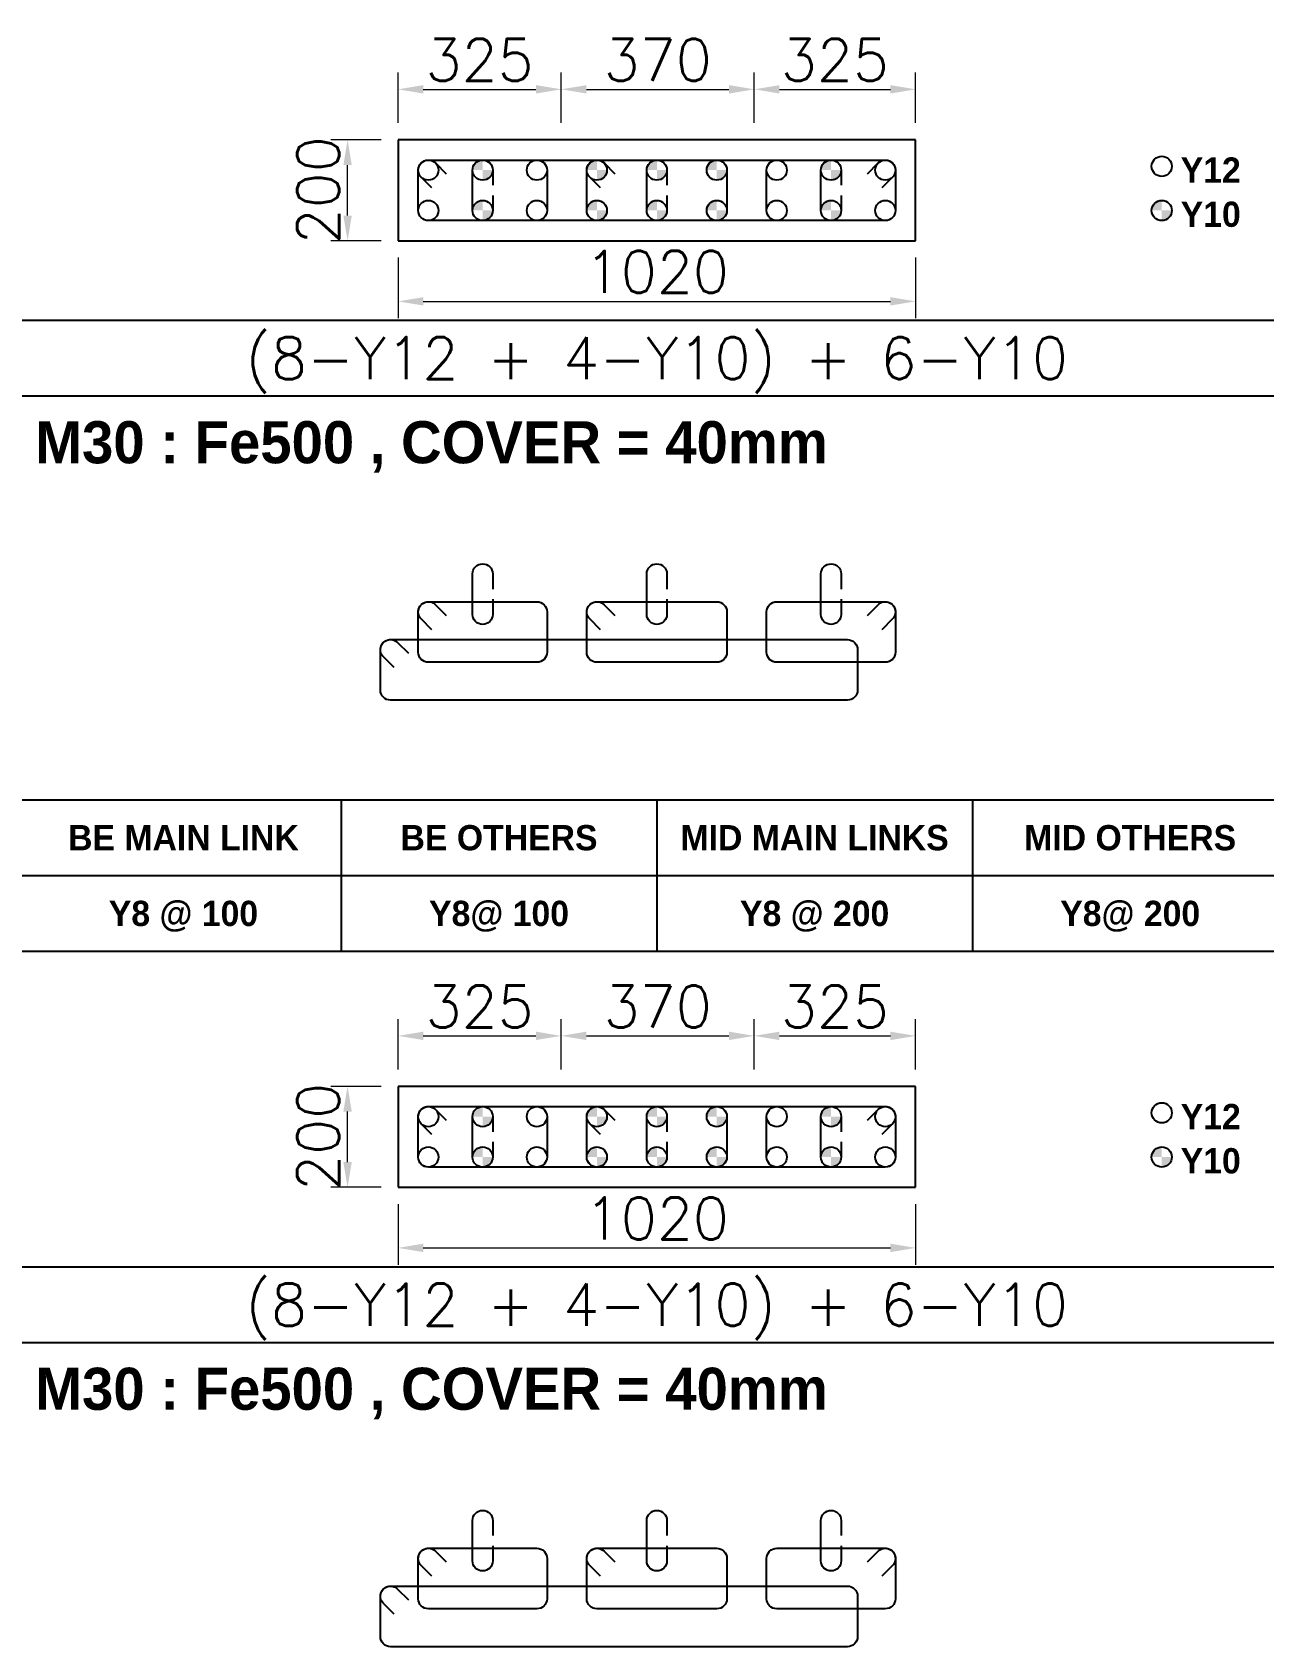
# Model space of a CAD drawing. Header units: millimetres. Extents: x -28707963 to -28231469, y 696001 to 896471.
# Drawn here: x -28267997 to -28260680, y 816613 to 826207 of the extents above; entities that cross this region are included whole.
import ezdxf
from ezdxf.enums import TextEntityAlignment as Align

# ---------------------------------------------------------------- set-up
doc = ezdxf.new("R2010")
doc.units = ezdxf.units.MM
doc.header["$MEASUREMENT"] = 0
doc.header["$PDMODE"] = 34
doc.header["$PDSIZE"] = -8
doc.layers.get('0').update_dxf_attribs({"lineweight": 5})
for name, color, linetype in [('09 COL TEXT-SCH', 2, 'Continuous'), ('14 REINF', 6, 'Continuous'), ('22 TABLE FRAME', 5, 'Continuous'), ('23 STIRRUPS', 5, 'Continuous'), ('TEXT', 4, 'Continuous')]:
    doc.layers.add(name, color=color, linetype=linetype)
doc.layers.add('19 COLUMN', color=1, linetype='Continuous', lineweight=25)
doc.styles.add('adani bold', font='')
doc.styles.add('ROMANS', font='simplex.shx')
doc.styles.get('adani bold').set_extended_font_data('Adani Bold', bold=True)
doc.dimstyles.new('D 50', dxfattribs={"dimscale": 100, "dimtxt": 3, "dimasz": 1.5, "dimexe": 1, "dimexo": 1, "dimgap": 0.5, "dimtad": 1, "dimdec": 0, "dimdsep": 46, "dimtxsty": 'ROMANS', "dimcen": 2.5, "dimclrd": 5, "dimclre": 5, "dimclrt": 4, "dimadec": 0, "dimazin": 0, "dimtfac": 1, "dimtdec": 0, "dimtmove": 0, "dimatfit": 3, "dimfxl": 1, "dimlwd": 0, "dimlwe": 0, "dimarcsym": 0})

# ---------------------------------------------------------------- blocks, each defined once
blk = doc.blocks.new('*D161')
at = {"color": 5, "lineweight": 0, "transparency": 16777216}
for p, q in [((-28265923.6, 819943.4), (-28266223.6, 819943.4)), ((-28266123.6, 819493.4), (-28266123.6, 819793.4)), ((-28265923.6, 819343.4), (-28266223.6, 819343.4))]:
    blk.add_line(p, q, dxfattribs=at)
at = {"color": 5, "transparency": 16777216}
for points in [[(-28266098.6, 819793.4), (-28266148.6, 819793.4), (-28266123.6, 819943.4)], [(-28266148.6, 819493.4), (-28266098.6, 819493.4), (-28266123.6, 819343.4)]]:
    blk.add_solid(points, dxfattribs=at)
at = {"layer": 'Defpoints', "color": 0, "transparency": 16777216}
for p in [(-28266123.6, 819943.4), (-28265823.6, 819943.4), (-28265823.6, 819343.4)]:
    blk.add_point(p, dxfattribs=at)
at = {"color": 4, "transparency": 16777216, "insert": (-28266298.6, 819643.4), "char_height": 250, "attachment_point": 5, "rotation": 90, "style": 'ROMANS'}
blk.add_mtext('200', dxfattribs=at)
blk = doc.blocks.new('*D162')
at = {"color": 5, "lineweight": 0, "transparency": 16777216}
for p, q in [((-28265923.6, 825568.4), (-28266223.6, 825568.4)), ((-28266123.6, 825118.4), (-28266123.6, 825418.4)), ((-28265923.6, 824968.4), (-28266223.6, 824968.4))]:
    blk.add_line(p, q, dxfattribs=at)
at = {"color": 5, "transparency": 16777216}
for points in [[(-28266098.6, 825418.4), (-28266148.6, 825418.4), (-28266123.6, 825568.4)], [(-28266148.6, 825118.4), (-28266098.6, 825118.4), (-28266123.6, 824968.4)]]:
    blk.add_solid(points, dxfattribs=at)
at = {"layer": 'Defpoints', "color": 0, "transparency": 16777216}
for p in [(-28266123.6, 825568.4), (-28265823.6, 825568.4), (-28265823.6, 824968.4)]:
    blk.add_point(p, dxfattribs=at)
at = {"color": 4, "transparency": 16777216, "insert": (-28266298.6, 825268.4), "char_height": 250, "attachment_point": 5, "rotation": 90, "style": 'ROMANS'}
blk.add_mtext('200', dxfattribs=at)
blk = doc.blocks.new('*D662')
at = {"color": 5, "lineweight": 0, "transparency": 16777216}
for p, q in [((-28265823.6, 819243.4), (-28265823.6, 818883.4)), ((-28262748.6, 819243.4), (-28262748.6, 818883.4)), ((-28265673.6, 818983.4), (-28262898.6, 818983.4))]:
    blk.add_line(p, q, dxfattribs=at)
at = {"color": 5, "transparency": 16777216}
for points in [[(-28265673.6, 819008.4), (-28265673.6, 818958.4), (-28265823.6, 818983.4)], [(-28262898.6, 818958.4), (-28262898.6, 819008.4), (-28262748.6, 818983.4)]]:
    blk.add_solid(points, dxfattribs=at)
at = {"layer": 'Defpoints', "color": 0, "transparency": 16777216}
for p in [(-28265823.6, 819343.4), (-28262748.6, 819343.4), (-28262748.6, 818983.4)]:
    blk.add_point(p, dxfattribs=at)
at = {"color": 4, "transparency": 16777216, "insert": (-28264286.1, 819158.4), "char_height": 250, "attachment_point": 5, "style": 'ROMANS'}
blk.add_mtext('1020', dxfattribs=at)
blk = doc.blocks.new('*D663')
at = {"color": 5, "lineweight": 0, "transparency": 16777216}
for p, q in [((-28265823.6, 820043.4), (-28265823.6, 820343.4)), ((-28264854.2, 820043.4), (-28264854.2, 820343.4)), ((-28265673.6, 820243.4), (-28265004.2, 820243.4))]:
    blk.add_line(p, q, dxfattribs=at)
at = {"color": 5, "transparency": 16777216}
for points in [[(-28265673.6, 820268.4), (-28265673.6, 820218.4), (-28265823.6, 820243.4)], [(-28265004.2, 820218.4), (-28265004.2, 820268.4), (-28264854.2, 820243.4)]]:
    blk.add_solid(points, dxfattribs=at)
at = {"layer": 'Defpoints', "color": 0, "transparency": 16777216}
for p in [(-28264854.2, 820243.4), (-28265823.6, 819943.4), (-28264854.2, 819943.4)]:
    blk.add_point(p, dxfattribs=at)
at = {"color": 4, "transparency": 16777216, "insert": (-28265338.9, 820418.4), "char_height": 250, "attachment_point": 5, "style": 'ROMANS'}
blk.add_mtext('325', dxfattribs=at)
blk = doc.blocks.new('*D664')
at = {"color": 5, "lineweight": 0, "transparency": 16777216}
for p, q in [((-28264854.2, 820043.4), (-28264854.2, 820343.4)), ((-28263707.7, 820043.4), (-28263707.7, 820343.4)), ((-28264704.2, 820243.4), (-28263857.7, 820243.4))]:
    blk.add_line(p, q, dxfattribs=at)
at = {"color": 5, "transparency": 16777216}
for points in [[(-28264704.2, 820268.4), (-28264704.2, 820218.4), (-28264854.2, 820243.4)], [(-28263857.7, 820218.4), (-28263857.7, 820268.4), (-28263707.7, 820243.4)]]:
    blk.add_solid(points, dxfattribs=at)
at = {"layer": 'Defpoints', "color": 0, "transparency": 16777216}
for p in [(-28263707.7, 820243.4), (-28264854.2, 819943.4), (-28263707.7, 819943.4)]:
    blk.add_point(p, dxfattribs=at)
at = {"color": 4, "transparency": 16777216, "insert": (-28264280.9, 820418.4), "char_height": 250, "attachment_point": 5, "style": 'ROMANS'}
blk.add_mtext('370', dxfattribs=at)
blk = doc.blocks.new('*D665')
at = {"color": 5, "lineweight": 0, "transparency": 16777216}
for p, q in [((-28263707.7, 820043.4), (-28263707.7, 820343.4)), ((-28262748.6, 820043.4), (-28262748.6, 820343.4)), ((-28263557.7, 820243.4), (-28262898.6, 820243.4))]:
    blk.add_line(p, q, dxfattribs=at)
at = {"color": 5, "transparency": 16777216}
for points in [[(-28263557.7, 820268.4), (-28263557.7, 820218.4), (-28263707.7, 820243.4)], [(-28262898.6, 820218.4), (-28262898.6, 820268.4), (-28262748.6, 820243.4)]]:
    blk.add_solid(points, dxfattribs=at)
at = {"layer": 'Defpoints', "color": 0, "transparency": 16777216}
for p in [(-28262748.6, 820243.4), (-28263707.7, 819943.4), (-28262748.6, 819943.4)]:
    blk.add_point(p, dxfattribs=at)
at = {"color": 4, "transparency": 16777216, "insert": (-28263228.2, 820418.4), "char_height": 250, "attachment_point": 5, "style": 'ROMANS'}
blk.add_mtext('325', dxfattribs=at)
blk = doc.blocks.new('*D666')
at = {"color": 5, "lineweight": 0, "transparency": 16777216}
for p, q in [((-28265823.6, 824868.4), (-28265823.6, 824508.4)), ((-28262748.6, 824868.4), (-28262748.6, 824508.4)), ((-28265673.6, 824608.4), (-28262898.6, 824608.4))]:
    blk.add_line(p, q, dxfattribs=at)
at = {"color": 5, "transparency": 16777216}
for points in [[(-28265673.6, 824633.4), (-28265673.6, 824583.4), (-28265823.6, 824608.4)], [(-28262898.6, 824583.4), (-28262898.6, 824633.4), (-28262748.6, 824608.4)]]:
    blk.add_solid(points, dxfattribs=at)
at = {"layer": 'Defpoints', "color": 0, "transparency": 16777216}
for p in [(-28265823.6, 824968.4), (-28262748.6, 824968.4), (-28262748.6, 824608.4)]:
    blk.add_point(p, dxfattribs=at)
at = {"color": 4, "transparency": 16777216, "insert": (-28264286.1, 824783.4), "char_height": 250, "attachment_point": 5, "style": 'ROMANS'}
blk.add_mtext('1020', dxfattribs=at)
blk = doc.blocks.new('*D667')
at = {"color": 5, "lineweight": 0, "transparency": 16777216}
for p, q in [((-28265823.6, 825668.4), (-28265823.6, 825968.4)), ((-28264854.2, 825668.4), (-28264854.2, 825968.4)), ((-28265673.6, 825868.4), (-28265004.2, 825868.4))]:
    blk.add_line(p, q, dxfattribs=at)
at = {"color": 5, "transparency": 16777216}
for points in [[(-28265673.6, 825893.4), (-28265673.6, 825843.4), (-28265823.6, 825868.4)], [(-28265004.2, 825843.4), (-28265004.2, 825893.4), (-28264854.2, 825868.4)]]:
    blk.add_solid(points, dxfattribs=at)
at = {"layer": 'Defpoints', "color": 0, "transparency": 16777216}
for p in [(-28264854.2, 825868.4), (-28265823.6, 825568.4), (-28264854.2, 825568.4)]:
    blk.add_point(p, dxfattribs=at)
at = {"color": 4, "transparency": 16777216, "insert": (-28265338.9, 826043.4), "char_height": 250, "attachment_point": 5, "style": 'ROMANS'}
blk.add_mtext('325', dxfattribs=at)
blk = doc.blocks.new('*D668')
at = {"color": 5, "lineweight": 0, "transparency": 16777216}
for p, q in [((-28264854.2, 825668.4), (-28264854.2, 825968.4)), ((-28263707.7, 825668.4), (-28263707.7, 825968.4)), ((-28264704.2, 825868.4), (-28263857.7, 825868.4))]:
    blk.add_line(p, q, dxfattribs=at)
at = {"color": 5, "transparency": 16777216}
for points in [[(-28264704.2, 825893.4), (-28264704.2, 825843.4), (-28264854.2, 825868.4)], [(-28263857.7, 825843.4), (-28263857.7, 825893.4), (-28263707.7, 825868.4)]]:
    blk.add_solid(points, dxfattribs=at)
at = {"layer": 'Defpoints', "color": 0, "transparency": 16777216}
for p in [(-28263707.7, 825868.4), (-28264854.2, 825568.4), (-28263707.7, 825568.4)]:
    blk.add_point(p, dxfattribs=at)
at = {"color": 4, "transparency": 16777216, "insert": (-28264280.9, 826043.4), "char_height": 250, "attachment_point": 5, "style": 'ROMANS'}
blk.add_mtext('370', dxfattribs=at)
blk = doc.blocks.new('*D669')
at = {"color": 5, "lineweight": 0, "transparency": 16777216}
for p, q in [((-28263707.7, 825668.4), (-28263707.7, 825968.4)), ((-28262748.6, 825668.4), (-28262748.6, 825968.4)), ((-28263557.7, 825868.4), (-28262898.6, 825868.4))]:
    blk.add_line(p, q, dxfattribs=at)
at = {"color": 5, "transparency": 16777216}
for points in [[(-28263557.7, 825893.4), (-28263557.7, 825843.4), (-28263707.7, 825868.4)], [(-28262898.6, 825843.4), (-28262898.6, 825893.4), (-28262748.6, 825868.4)]]:
    blk.add_solid(points, dxfattribs=at)
at = {"layer": 'Defpoints', "color": 0, "transparency": 16777216}
for p in [(-28262748.6, 825868.4), (-28263707.7, 825568.4), (-28262748.6, 825568.4)]:
    blk.add_point(p, dxfattribs=at)
at = {"color": 4, "transparency": 16777216, "insert": (-28263228.2, 826043.4), "char_height": 250, "attachment_point": 5, "style": 'ROMANS'}
blk.add_mtext('325', dxfattribs=at)

msp = doc.modelspace()

# ---------------------------------------------------------------- hatches: boundary and pattern name
at = {"layer": '14 REINF'}
h = msp.add_hatch(color=6, dxfattribs=at)
edge = h.paths.add_edge_path(flags=0)
edge.add_line((-28265381.1, 825388.4), (-28265321.1, 825388.4))
edge.add_line((-28265321.1, 825388.4), (-28265321.1, 825448.4))
edge.add_arc((-28265321.1, 825388.4), 60, 90, 180)
edge = h.paths.add_edge_path(flags=0)
edge.add_line((-28265261.1, 825388.4), (-28265321.1, 825388.4))
edge.add_line((-28265321.1, 825388.4), (-28265321.1, 825328.4))
edge.add_arc((-28265321.1, 825388.4), 60, 270, 360)
h = msp.add_hatch(color=6, dxfattribs=at)
edge = h.paths.add_edge_path(flags=0)
edge.add_line((-28264702.3, 825388.4), (-28264642.3, 825388.4))
edge.add_line((-28264642.3, 825388.4), (-28264642.3, 825448.4))
edge.add_arc((-28264642.3, 825388.4), 60, 90, 180)
edge = h.paths.add_edge_path(flags=0)
edge.add_line((-28264582.3, 825388.4), (-28264642.3, 825388.4))
edge.add_line((-28264642.3, 825388.4), (-28264642.3, 825328.4))
edge.add_arc((-28264642.3, 825388.4), 60, 270, 360)
h = msp.add_hatch(color=6, dxfattribs=at)
edge = h.paths.add_edge_path(flags=0)
edge.add_line((-28264346.1, 825388.4), (-28264286.1, 825388.4))
edge.add_line((-28264286.1, 825388.4), (-28264286.1, 825448.4))
edge.add_arc((-28264286.1, 825388.4), 60, 90, 180)
edge = h.paths.add_edge_path(flags=0)
edge.add_line((-28264226.1, 825388.4), (-28264286.1, 825388.4))
edge.add_line((-28264286.1, 825388.4), (-28264286.1, 825328.4))
edge.add_arc((-28264286.1, 825388.4), 60, 270, 360)
h = msp.add_hatch(color=6, dxfattribs=at)
edge = h.paths.add_edge_path(flags=0)
edge.add_line((-28263989.8, 825388.4), (-28263929.8, 825388.4))
edge.add_line((-28263929.8, 825388.4), (-28263929.8, 825448.4))
edge.add_arc((-28263929.8, 825388.4), 60, 90, 180)
edge = h.paths.add_edge_path(flags=0)
edge.add_line((-28263869.8, 825388.4), (-28263929.8, 825388.4))
edge.add_line((-28263929.8, 825388.4), (-28263929.8, 825328.4))
edge.add_arc((-28263929.8, 825388.4), 60, 270, 360)
h = msp.add_hatch(color=6, dxfattribs=at)
edge = h.paths.add_edge_path(flags=0)
edge.add_line((-28263311.1, 825388.4), (-28263251.1, 825388.4))
edge.add_line((-28263251.1, 825388.4), (-28263251.1, 825448.4))
edge.add_arc((-28263251.1, 825388.4), 60, 90, 180)
edge = h.paths.add_edge_path(flags=0)
edge.add_line((-28263191.1, 825388.4), (-28263251.1, 825388.4))
edge.add_line((-28263251.1, 825388.4), (-28263251.1, 825328.4))
edge.add_arc((-28263251.1, 825388.4), 60, 270, 360)
h = msp.add_hatch(color=6, dxfattribs=at)
edge = h.paths.add_edge_path(flags=0)
edge.add_line((-28265381.1, 825148.4), (-28265321.1, 825148.4))
edge.add_line((-28265321.1, 825148.4), (-28265321.1, 825208.4))
edge.add_arc((-28265321.1, 825148.4), 60, 90, 180)
edge = h.paths.add_edge_path(flags=0)
edge.add_line((-28265261.1, 825148.4), (-28265321.1, 825148.4))
edge.add_line((-28265321.1, 825148.4), (-28265321.1, 825088.4))
edge.add_arc((-28265321.1, 825148.4), 60, 270, 360)
h = msp.add_hatch(color=6, dxfattribs=at)
edge = h.paths.add_edge_path(flags=0)
edge.add_line((-28264702.3, 825148.4), (-28264642.3, 825148.4))
edge.add_line((-28264642.3, 825148.4), (-28264642.3, 825208.4))
edge.add_arc((-28264642.3, 825148.4), 60, 90, 180)
edge = h.paths.add_edge_path(flags=0)
edge.add_line((-28264582.3, 825148.4), (-28264642.3, 825148.4))
edge.add_line((-28264642.3, 825148.4), (-28264642.3, 825088.4))
edge.add_arc((-28264642.3, 825148.4), 60, 270, 360)
h = msp.add_hatch(color=6, dxfattribs=at)
edge = h.paths.add_edge_path(flags=0)
edge.add_line((-28264346.1, 825148.4), (-28264286.1, 825148.4))
edge.add_line((-28264286.1, 825148.4), (-28264286.1, 825208.4))
edge.add_arc((-28264286.1, 825148.4), 60, 90, 180)
edge = h.paths.add_edge_path(flags=0)
edge.add_line((-28264226.1, 825148.4), (-28264286.1, 825148.4))
edge.add_line((-28264286.1, 825148.4), (-28264286.1, 825088.4))
edge.add_arc((-28264286.1, 825148.4), 60, 270, 360)
h = msp.add_hatch(color=6, dxfattribs=at)
edge = h.paths.add_edge_path(flags=0)
edge.add_line((-28263989.8, 825148.4), (-28263929.8, 825148.4))
edge.add_line((-28263929.8, 825148.4), (-28263929.8, 825208.4))
edge.add_arc((-28263929.8, 825148.4), 60, 90, 180)
edge = h.paths.add_edge_path(flags=0)
edge.add_line((-28263869.8, 825148.4), (-28263929.8, 825148.4))
edge.add_line((-28263929.8, 825148.4), (-28263929.8, 825088.4))
edge.add_arc((-28263929.8, 825148.4), 60, 270, 360)
h = msp.add_hatch(color=6, dxfattribs=at)
edge = h.paths.add_edge_path(flags=0)
edge.add_line((-28263311.1, 825148.4), (-28263251.1, 825148.4))
edge.add_line((-28263251.1, 825148.4), (-28263251.1, 825208.4))
edge.add_arc((-28263251.1, 825148.4), 60, 90, 180)
edge = h.paths.add_edge_path(flags=0)
edge.add_line((-28263191.1, 825148.4), (-28263251.1, 825148.4))
edge.add_line((-28263251.1, 825148.4), (-28263251.1, 825088.4))
edge.add_arc((-28263251.1, 825148.4), 60, 270, 360)
h = msp.add_hatch(color=6, dxfattribs=at)
edge = h.paths.add_edge_path(flags=0)
edge.add_line((-28261346.1, 825148.4), (-28261286.1, 825148.4))
edge.add_line((-28261286.1, 825148.4), (-28261286.1, 825208.4))
edge.add_arc((-28261286.1, 825148.4), 60, 90, 180)
edge = h.paths.add_edge_path(flags=0)
edge.add_line((-28261226.1, 825148.4), (-28261286.1, 825148.4))
edge.add_line((-28261286.1, 825148.4), (-28261286.1, 825088.4))
edge.add_arc((-28261286.1, 825148.4), 60, 270, 360)
h = msp.add_hatch(color=6, dxfattribs=at)
edge = h.paths.add_edge_path(flags=0)
edge.add_line((-28265381.1, 819763.4), (-28265321.1, 819763.4))
edge.add_line((-28265321.1, 819763.4), (-28265321.1, 819823.4))
edge.add_arc((-28265321.1, 819763.4), 60, 90, 180)
edge = h.paths.add_edge_path(flags=0)
edge.add_line((-28265261.1, 819763.4), (-28265321.1, 819763.4))
edge.add_line((-28265321.1, 819763.4), (-28265321.1, 819703.4))
edge.add_arc((-28265321.1, 819763.4), 60, 270, 360)
h = msp.add_hatch(color=6, dxfattribs=at)
edge = h.paths.add_edge_path(flags=0)
edge.add_line((-28264702.3, 819763.4), (-28264642.3, 819763.4))
edge.add_line((-28264642.3, 819763.4), (-28264642.3, 819823.4))
edge.add_arc((-28264642.3, 819763.4), 60, 90, 180)
edge = h.paths.add_edge_path(flags=0)
edge.add_line((-28264582.3, 819763.4), (-28264642.3, 819763.4))
edge.add_line((-28264642.3, 819763.4), (-28264642.3, 819703.4))
edge.add_arc((-28264642.3, 819763.4), 60, 270, 360)
h = msp.add_hatch(color=6, dxfattribs=at)
edge = h.paths.add_edge_path(flags=0)
edge.add_line((-28264346.1, 819763.4), (-28264286.1, 819763.4))
edge.add_line((-28264286.1, 819763.4), (-28264286.1, 819823.4))
edge.add_arc((-28264286.1, 819763.4), 60, 90, 180)
edge = h.paths.add_edge_path(flags=0)
edge.add_line((-28264226.1, 819763.4), (-28264286.1, 819763.4))
edge.add_line((-28264286.1, 819763.4), (-28264286.1, 819703.4))
edge.add_arc((-28264286.1, 819763.4), 60, 270, 360)
h = msp.add_hatch(color=6, dxfattribs=at)
edge = h.paths.add_edge_path(flags=0)
edge.add_line((-28263989.8, 819763.4), (-28263929.8, 819763.4))
edge.add_line((-28263929.8, 819763.4), (-28263929.8, 819823.4))
edge.add_arc((-28263929.8, 819763.4), 60, 90, 180)
edge = h.paths.add_edge_path(flags=0)
edge.add_line((-28263869.8, 819763.4), (-28263929.8, 819763.4))
edge.add_line((-28263929.8, 819763.4), (-28263929.8, 819703.4))
edge.add_arc((-28263929.8, 819763.4), 60, 270, 360)
h = msp.add_hatch(color=6, dxfattribs=at)
edge = h.paths.add_edge_path(flags=0)
edge.add_line((-28263311.1, 819763.4), (-28263251.1, 819763.4))
edge.add_line((-28263251.1, 819763.4), (-28263251.1, 819823.4))
edge.add_arc((-28263251.1, 819763.4), 60, 90, 180)
edge = h.paths.add_edge_path(flags=0)
edge.add_line((-28263191.1, 819763.4), (-28263251.1, 819763.4))
edge.add_line((-28263251.1, 819763.4), (-28263251.1, 819703.4))
edge.add_arc((-28263251.1, 819763.4), 60, 270, 360)
h = msp.add_hatch(color=6, dxfattribs=at)
edge = h.paths.add_edge_path(flags=0)
edge.add_line((-28265381.1, 819523.4), (-28265321.1, 819523.4))
edge.add_line((-28265321.1, 819523.4), (-28265321.1, 819583.4))
edge.add_arc((-28265321.1, 819523.4), 60, 90, 180)
edge = h.paths.add_edge_path(flags=0)
edge.add_line((-28265261.1, 819523.4), (-28265321.1, 819523.4))
edge.add_line((-28265321.1, 819523.4), (-28265321.1, 819463.4))
edge.add_arc((-28265321.1, 819523.4), 60, 270, 360)
h = msp.add_hatch(color=6, dxfattribs=at)
edge = h.paths.add_edge_path(flags=0)
edge.add_line((-28264702.3, 819523.4), (-28264642.3, 819523.4))
edge.add_line((-28264642.3, 819523.4), (-28264642.3, 819583.4))
edge.add_arc((-28264642.3, 819523.4), 60, 90, 180)
edge = h.paths.add_edge_path(flags=0)
edge.add_line((-28264582.3, 819523.4), (-28264642.3, 819523.4))
edge.add_line((-28264642.3, 819523.4), (-28264642.3, 819463.4))
edge.add_arc((-28264642.3, 819523.4), 60, 270, 360)
h = msp.add_hatch(color=6, dxfattribs=at)
edge = h.paths.add_edge_path(flags=0)
edge.add_line((-28264346.1, 819523.4), (-28264286.1, 819523.4))
edge.add_line((-28264286.1, 819523.4), (-28264286.1, 819583.4))
edge.add_arc((-28264286.1, 819523.4), 60, 90, 180)
edge = h.paths.add_edge_path(flags=0)
edge.add_line((-28264226.1, 819523.4), (-28264286.1, 819523.4))
edge.add_line((-28264286.1, 819523.4), (-28264286.1, 819463.4))
edge.add_arc((-28264286.1, 819523.4), 60, 270, 360)
h = msp.add_hatch(color=6, dxfattribs=at)
edge = h.paths.add_edge_path(flags=0)
edge.add_line((-28263989.8, 819523.4), (-28263929.8, 819523.4))
edge.add_line((-28263929.8, 819523.4), (-28263929.8, 819583.4))
edge.add_arc((-28263929.8, 819523.4), 60, 90, 180)
edge = h.paths.add_edge_path(flags=0)
edge.add_line((-28263869.8, 819523.4), (-28263929.8, 819523.4))
edge.add_line((-28263929.8, 819523.4), (-28263929.8, 819463.4))
edge.add_arc((-28263929.8, 819523.4), 60, 270, 360)
h = msp.add_hatch(color=6, dxfattribs=at)
edge = h.paths.add_edge_path(flags=0)
edge.add_line((-28263311.1, 819523.4), (-28263251.1, 819523.4))
edge.add_line((-28263251.1, 819523.4), (-28263251.1, 819583.4))
edge.add_arc((-28263251.1, 819523.4), 60, 90, 180)
edge = h.paths.add_edge_path(flags=0)
edge.add_line((-28263191.1, 819523.4), (-28263251.1, 819523.4))
edge.add_line((-28263251.1, 819523.4), (-28263251.1, 819463.4))
edge.add_arc((-28263251.1, 819523.4), 60, 270, 360)
h = msp.add_hatch(color=6, dxfattribs=at)
edge = h.paths.add_edge_path(flags=0)
edge.add_line((-28261346.1, 819523.4), (-28261286.1, 819523.4))
edge.add_line((-28261286.1, 819523.4), (-28261286.1, 819583.4))
edge.add_arc((-28261286.1, 819523.4), 60, 90, 180)
edge = h.paths.add_edge_path(flags=0)
edge.add_line((-28261226.1, 819523.4), (-28261286.1, 819523.4))
edge.add_line((-28261286.1, 819523.4), (-28261286.1, 819463.4))
edge.add_arc((-28261286.1, 819523.4), 60, 270, 360)

# ---------------------------------------------------------------- linework, layer by layer
at = {"layer": '14 REINF', "color": 6}
for centre in [(-28265643.6, 825388.4), (-28265321.1, 825388.4), (-28264998.6, 825388.4), (-28264642.3, 825388.4), (-28264286.1, 825388.4), (-28263929.8, 825388.4), (-28263573.6, 825388.4), (-28263251.1, 825388.4), (-28262928.6, 825388.4), (-28261286.1, 825410.9), (-28265643.6, 825148.4), (-28265321.1, 825148.4), (-28264998.6, 825148.4), (-28264642.3, 825148.4), (-28264286.1, 825148.4), (-28263929.8, 825148.4), (-28263573.6, 825148.4), (-28263251.1, 825148.4), (-28262928.6, 825148.4), (-28261286.1, 825148.4), (-28265643.6, 819763.4), (-28265321.1, 819763.4), (-28264998.6, 819763.4), (-28264642.3, 819763.4), (-28264286.1, 819763.4), (-28263929.8, 819763.4), (-28263573.6, 819763.4), (-28263251.1, 819763.4), (-28262928.6, 819763.4), (-28261286.1, 819785.9), (-28265643.6, 819523.4), (-28265321.1, 819523.4), (-28264998.6, 819523.4), (-28264642.3, 819523.4), (-28264286.1, 819523.4), (-28263929.8, 819523.4), (-28263573.6, 819523.4), (-28263251.1, 819523.4), (-28262928.6, 819523.4), (-28261286.1, 819523.4)]:
    msp.add_circle(centre, 60, dxfattribs=at)
at = {"layer": '19 COLUMN', "color": 4}
for points in [[(-28262748.6, 825568.4), (-28265823.6, 825568.4)], [(-28265823.6, 825568.4), (-28265823.6, 824968.4)], [(-28262748.6, 824968.4), (-28262748.6, 825568.4)], [(-28265823.6, 824968.4), (-28262748.6, 824968.4)], [(-28262748.6, 819943.4), (-28265823.6, 819943.4)], [(-28265823.6, 819943.4), (-28265823.6, 819343.4)], [(-28262748.6, 819343.4), (-28262748.6, 819943.4)], [(-28265823.6, 819343.4), (-28262748.6, 819343.4)]]:
    msp.add_lwpolyline(points, dxfattribs=at)
at = {"layer": '22 TABLE FRAME', "color": 5, "linetype": 'Continuous'}
for p, q in [((-28330286.1, 824496.2), (-28245536.1, 824496.2)), ((-28334786.1, 824046.2), (-28245536.1, 824046.2)), ((-28330286.1, 821646.2), (-28245536.1, 821646.2)), ((-28266161.1, 821646.2), (-28266161.1, 820746.2)), ((-28264286.1, 821646.2), (-28264286.1, 820746.2)), ((-28262411.1, 821646.2), (-28262411.1, 820746.2)), ((-28330286.1, 821196.2), (-28245536.1, 821196.2)), ((-28330286.1, 820746.2), (-28245536.1, 820746.2)), ((-28330286.1, 818871.2), (-28245536.1, 818871.2)), ((-28334786.1, 818421.2), (-28245536.1, 818421.2))]:
    msp.add_line(p, q, dxfattribs=at)
at = {"layer": '23 STIRRUPS', "color": 5}
for points in [[(-28265622.4, 825282.3), (-28265686, 825345.9, -0.668178), (-28265643.6, 825448.4), (-28262928.6, 825448.4, -0.414214), (-28262868.6, 825388.4), (-28262868.6, 825148.4, -0.414214), (-28262928.6, 825088.4), (-28265643.6, 825088.4, -0.414214), (-28265703.6, 825148.4), (-28265703.6, 825388.4, -0.668179), (-28265601.2, 825430.8), (-28265537.5, 825367.1)], [(-28265622.4, 825282.3), (-28265686, 825345.9, -0.668178), (-28265643.6, 825448.4), (-28264998.6, 825448.4, -0.414214), (-28264938.6, 825388.4), (-28264938.6, 825148.4, -0.414214), (-28264998.6, 825088.4), (-28265643.6, 825088.4, -0.414214), (-28265703.6, 825148.4), (-28265703.6, 825388.4, -0.668179), (-28265601.2, 825430.8), (-28265537.5, 825367.1)], [(-28265261.1, 825238.4), (-28265261.1, 825148.4, -1), (-28265381.1, 825148.4), (-28265381.1, 825388.4, -1), (-28265261.1, 825388.4), (-28265261.1, 825298.4)], [(-28264621.1, 825282.3), (-28264684.8, 825345.9, -0.668178), (-28264642.3, 825448.4), (-28263929.8, 825448.4, -0.414214), (-28263869.8, 825388.4), (-28263869.8, 825148.4, -0.414214), (-28263929.8, 825088.4), (-28264642.3, 825088.4, -0.414214), (-28264702.3, 825148.4), (-28264702.3, 825388.4, -0.668179), (-28264599.9, 825430.8), (-28264536.3, 825367.1)], [(-28264226.1, 825238.4), (-28264226.1, 825148.4, -1), (-28264346.1, 825148.4), (-28264346.1, 825388.4, -1), (-28264226.1, 825388.4), (-28264226.1, 825298.4)], [(-28263034.7, 825367.1), (-28262971, 825430.8, -0.668179), (-28262868.6, 825388.4), (-28262868.6, 825148.4, -0.414214), (-28262928.6, 825088.4), (-28263573.6, 825088.4, -0.414214), (-28263633.6, 825148.4), (-28263633.6, 825388.4, -0.414214), (-28263573.6, 825448.4), (-28262928.6, 825448.4, -0.668178), (-28262886.2, 825345.9), (-28262949.8, 825282.3)], [(-28263191.1, 825238.4), (-28263191.1, 825148.4, -1), (-28263311.1, 825148.4), (-28263311.1, 825388.4, -1), (-28263191.1, 825388.4), (-28263191.1, 825298.4)], [(-28265261.1, 822838.4), (-28265261.1, 822748.4, -1), (-28265381.1, 822748.4), (-28265381.1, 822988.4, -1), (-28265261.1, 822988.4), (-28265261.1, 822898.4)], [(-28264226.1, 822838.4), (-28264226.1, 822748.4, -1), (-28264346.1, 822748.4), (-28264346.1, 822988.4, -1), (-28264226.1, 822988.4), (-28264226.1, 822898.4)], [(-28263191.1, 822838.4), (-28263191.1, 822748.4, -1), (-28263311.1, 822748.4), (-28263311.1, 822988.4, -1), (-28263191.1, 822988.4), (-28263191.1, 822898.4)], [(-28265622.4, 822657.3), (-28265686, 822720.9, -0.668178), (-28265643.6, 822823.4), (-28264998.6, 822823.4, -0.414214), (-28264938.6, 822763.4), (-28264938.6, 822523.4, -0.414214), (-28264998.6, 822463.4), (-28265643.6, 822463.4, -0.414214), (-28265703.6, 822523.4), (-28265703.6, 822763.4, -0.668179), (-28265601.2, 822805.8), (-28265537.5, 822742.1)], [(-28264621.1, 822657.3), (-28264684.8, 822720.9, -0.668178), (-28264642.3, 822823.4), (-28263929.8, 822823.4, -0.414214), (-28263869.8, 822763.4), (-28263869.8, 822523.4, -0.414214), (-28263929.8, 822463.4), (-28264642.3, 822463.4, -0.414214), (-28264702.3, 822523.4), (-28264702.3, 822763.4, -0.668179), (-28264599.9, 822805.8), (-28264536.3, 822742.1)], [(-28263034.7, 822742.1), (-28262971, 822805.8, -0.668179), (-28262868.6, 822763.4), (-28262868.6, 822523.4, -0.414214), (-28262928.6, 822463.4), (-28263573.6, 822463.4, -0.414214), (-28263633.6, 822523.4), (-28263633.6, 822763.4, -0.414214), (-28263573.6, 822823.4), (-28262928.6, 822823.4, -0.668178), (-28262886.2, 822720.9), (-28262949.8, 822657.3)], [(-28265847.4, 822432.3), (-28265911, 822495.9, -0.668178), (-28265868.6, 822598.4), (-28263153.6, 822598.4, -0.414214), (-28263093.6, 822538.4), (-28263093.6, 822298.4, -0.414214), (-28263153.6, 822238.4), (-28265868.6, 822238.4, -0.414214), (-28265928.6, 822298.4), (-28265928.6, 822538.4, -0.668179), (-28265826.2, 822580.8), (-28265762.5, 822517.1)], [(-28265622.4, 819657.3), (-28265686, 819720.9, -0.668178), (-28265643.6, 819823.4), (-28262928.6, 819823.4, -0.414214), (-28262868.6, 819763.4), (-28262868.6, 819523.4, -0.414214), (-28262928.6, 819463.4), (-28265643.6, 819463.4, -0.414214), (-28265703.6, 819523.4), (-28265703.6, 819763.4, -0.668179), (-28265601.2, 819805.8), (-28265537.5, 819742.1)], [(-28265622.4, 819657.3), (-28265686, 819720.9, -0.668178), (-28265643.6, 819823.4), (-28264998.6, 819823.4, -0.414214), (-28264938.6, 819763.4), (-28264938.6, 819523.4, -0.414214), (-28264998.6, 819463.4), (-28265643.6, 819463.4, -0.414214), (-28265703.6, 819523.4), (-28265703.6, 819763.4, -0.668179), (-28265601.2, 819805.8), (-28265537.5, 819742.1)], [(-28265261.1, 819613.4), (-28265261.1, 819523.4, -1), (-28265381.1, 819523.4), (-28265381.1, 819763.4, -1), (-28265261.1, 819763.4), (-28265261.1, 819673.4)], [(-28264621.1, 819657.3), (-28264684.8, 819720.9, -0.668178), (-28264642.3, 819823.4), (-28263929.8, 819823.4, -0.414214), (-28263869.8, 819763.4), (-28263869.8, 819523.4, -0.414214), (-28263929.8, 819463.4), (-28264642.3, 819463.4, -0.414214), (-28264702.3, 819523.4), (-28264702.3, 819763.4, -0.668179), (-28264599.9, 819805.8), (-28264536.3, 819742.1)], [(-28264226.1, 819613.4), (-28264226.1, 819523.4, -1), (-28264346.1, 819523.4), (-28264346.1, 819763.4, -1), (-28264226.1, 819763.4), (-28264226.1, 819673.4)], [(-28263034.7, 819742.1), (-28262971, 819805.8, -0.668179), (-28262868.6, 819763.4), (-28262868.6, 819523.4, -0.414214), (-28262928.6, 819463.4), (-28263573.6, 819463.4, -0.414214), (-28263633.6, 819523.4), (-28263633.6, 819763.4, -0.414214), (-28263573.6, 819823.4), (-28262928.6, 819823.4, -0.668178), (-28262886.2, 819720.9), (-28262949.8, 819657.3)], [(-28263191.1, 819613.4), (-28263191.1, 819523.4, -1), (-28263311.1, 819523.4), (-28263311.1, 819763.4, -1), (-28263191.1, 819763.4), (-28263191.1, 819673.4)], [(-28265261.1, 817213.4), (-28265261.1, 817123.4, -1), (-28265381.1, 817123.4), (-28265381.1, 817363.4, -1), (-28265261.1, 817363.4), (-28265261.1, 817273.4)], [(-28264226.1, 817213.4), (-28264226.1, 817123.4, -1), (-28264346.1, 817123.4), (-28264346.1, 817363.4, -1), (-28264226.1, 817363.4), (-28264226.1, 817273.4)], [(-28263191.1, 817213.4), (-28263191.1, 817123.4, -1), (-28263311.1, 817123.4), (-28263311.1, 817363.4, -1), (-28263191.1, 817363.4), (-28263191.1, 817273.4)], [(-28265622.4, 817032.3), (-28265686, 817095.9, -0.668178), (-28265643.6, 817198.4), (-28264998.6, 817198.4, -0.414214), (-28264938.6, 817138.4), (-28264938.6, 816898.4, -0.414214), (-28264998.6, 816838.4), (-28265643.6, 816838.4, -0.414214), (-28265703.6, 816898.4), (-28265703.6, 817138.4, -0.668179), (-28265601.2, 817180.8), (-28265537.5, 817117.1)], [(-28264621.1, 817032.3), (-28264684.8, 817095.9, -0.668178), (-28264642.3, 817198.4), (-28263929.8, 817198.4, -0.414214), (-28263869.8, 817138.4), (-28263869.8, 816898.4, -0.414214), (-28263929.8, 816838.4), (-28264642.3, 816838.4, -0.414214), (-28264702.3, 816898.4), (-28264702.3, 817138.4, -0.668179), (-28264599.9, 817180.8), (-28264536.3, 817117.1)], [(-28263034.7, 817117.1), (-28262971, 817180.8, -0.668179), (-28262868.6, 817138.4), (-28262868.6, 816898.4, -0.414214), (-28262928.6, 816838.4), (-28263573.6, 816838.4, -0.414214), (-28263633.6, 816898.4), (-28263633.6, 817138.4, -0.414214), (-28263573.6, 817198.4), (-28262928.6, 817198.4, -0.668178), (-28262886.2, 817095.9), (-28262949.8, 817032.3)], [(-28265847.4, 816807.3), (-28265911, 816870.9, -0.668178), (-28265868.6, 816973.4), (-28263153.6, 816973.4, -0.414214), (-28263093.6, 816913.4), (-28263093.6, 816673.4, -0.414214), (-28263153.6, 816613.4), (-28265868.6, 816613.4, -0.414214), (-28265928.6, 816673.4), (-28265928.6, 816913.4, -0.668179), (-28265826.2, 816955.8), (-28265762.5, 816892.1)]]:
    msp.add_lwpolyline(points, format="xyb", dxfattribs=at)

# ---------------------------------------------------------------- texts
at = {"layer": '09 COL TEXT-SCH', "color": 3, "linetype": 'Continuous', "style": 'ROMANS'}
for p in [(-28264286.1, 824271.2), (-28264286.1, 818646.2)]:
    msp.add_text('(8-Y12 + 4-Y10) + 6-Y10', height=250, dxfattribs=at).set_placement(p, align=Align.MIDDLE_CENTER)
at = {"layer": 'TEXT', "style": 'adani bold'}
for s, p in [('Y12', (-28261173.6, 825388.7)), ('Y10', (-28261173.6, 825126.2)), ('Y12', (-28261173.6, 819763.7)), ('Y10', (-28261173.6, 819501.2))]:
    msp.add_text(s, height=150, dxfattribs=at).set_placement(p, align=Align.MIDDLE_LEFT)
at = {"layer": 'TEXT', "lineweight": 40, "style": 'adani bold'}
for p in [(-28267979.8, 823646.2), (-28267979.8, 818021.2)]:
    msp.add_text('M30 : Fe500 , COVER = 40mm', height=250, dxfattribs=at).set_placement(p)
at = {"layer": 'TEXT', "style": 'adani bold'}
for s, p in [('BE MAIN LINK', (-28267098.6, 821421.2)), ('BE OTHERS', (-28265223.6, 821421.2)), ('MID MAIN LINKS', (-28263348.6, 821421.2)), ('MID OTHERS', (-28261473.6, 821421.2)), ('Y8 @ 100', (-28267098.6, 820971.2)), ('Y8@ 100', (-28265223.6, 820971.2)), ('Y8 @ 200', (-28263348.6, 820971.2)), ('Y8@ 200', (-28261473.6, 820971.2))]:
    msp.add_text(s, height=150, dxfattribs=at).set_placement(p, align=Align.MIDDLE_CENTER)

# ---------------------------------------------------------------- dimensions: what is measured, and where the dimension line sits
for p1, p2, distance, text, picture, middle in [((-28265823.6, 825568.4), (-28264854.2, 825568.4), 300, '325', '*D667', (-28265338.9, 826043.4)), ((-28264854.2, 825568.4), (-28263707.7, 825568.4), 300, '370', '*D668', (-28264280.9, 826043.4)), ((-28263707.7, 825568.4), (-28262748.6, 825568.4), 300, '325', '*D669', (-28263228.2, 826043.4)), ((-28265823.6, 824968.4), (-28262748.6, 824968.4), -360, '1020', '*D666', (-28264286.1, 824783.4)), ((-28265823.6, 819943.4), (-28264854.2, 819943.4), 300, '325', '*D663', (-28265338.9, 820418.4)), ((-28264854.2, 819943.4), (-28263707.7, 819943.4), 300, '370', '*D664', (-28264280.9, 820418.4)), ((-28263707.7, 819943.4), (-28262748.6, 819943.4), 300, '325', '*D665', (-28263228.2, 820418.4)), ((-28265823.6, 819343.4), (-28262748.6, 819343.4), -360, '1020', '*D662', (-28264286.1, 819158.4))]:
    dim = msp.add_aligned_dim(p1=p1, p2=p2, distance=distance, text=text, dimstyle='D 50', override={"dimtxt": 2.5, "dimtxsty": 'ROMANS'})
    dim.commit()
    dim.dimension.update_dxf_attribs({"geometry": picture, "text_midpoint": middle})
for base, p1, p2, picture, middle in [((-28266123.6, 825568.4), (-28265823.6, 824968.4), (-28265823.6, 825568.4), '*D162', (-28266123.6, 825268.4)), ((-28266123.6, 819943.4), (-28265823.6, 819343.4), (-28265823.6, 819943.4), '*D161', (-28266123.6, 819643.4))]:
    dim = msp.add_linear_dim(base=base, p1=p1, p2=p2, angle=90, text='200', dimstyle='D 50', override={"dimtxt": 2.5})
    dim.commit()
    dim.dimension.update_dxf_attribs({"geometry": picture, "text_midpoint": middle, "dimtype": 161})

doc.saveas('drawing.dxf')
